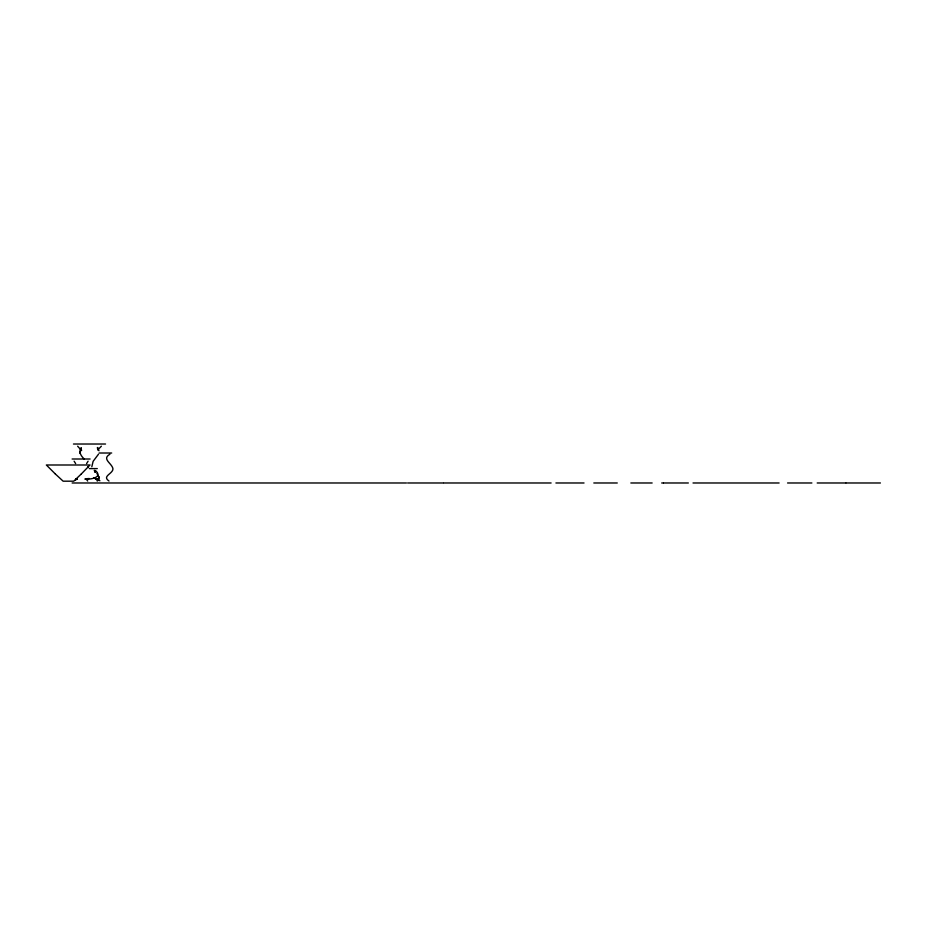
<?xml version="1.0" encoding="UTF-8"?>
<svg xmlns="http://www.w3.org/2000/svg" width="927" height="927" viewBox="0 0 927 927"><rect width="100%" height="100%" fill="white"/><g stroke="black" fill="none" stroke-linecap="round" stroke-linejoin="round"><path stroke-width="1.39" d="M81.101 448.344L81.564 450.603L77.636 446.2M85.713 479.039L85.11 479.039L85.979 478.726L87.694 481.055M97.775 449.908L97.428 447.498L99.004 450.765M76.535 479.039L77.034 479.05C75.968 478.425 77.184 478.877 75.365 480.302M97.231 474.172L96.941 473.419M81.112 448.216L80.788 448.935L81.159 448.147C78.03 451.924 81.449 456.443 84.311 459.085M89.259 478.517L85.226 479.05C90.556 479.641 103.291 477.451 95.446 470.487M86.57 463.581L88.088 461.206M98.494 454.207L93.117 461.345L91.819 466.768M97.995 449.676L101.367 446.2M97.011 480.846L96.987 479.572L93.812 477.706M81.298 473.987L89.989 464.995L46.35 464.995L55.342 473.987M81.263 474.01L73.731 481.183L63.14 481.183L55.365 474.01M109.931 454.207C101.263 459.097 112.26 463.384 112.967 468.911C112.816 473.917 101.692 476.107 108.992 481.032M85.678 478.853L88.227 478.575M85.666 478.853L86.396 478.726M73.465 444.021L105.539 444.021M99.143 453.013L111.68 453.013M72.121 459.004L90.093 459.004M89.259 468.598L97.289 468.598M72.132 482.979L406.443 482.979M407.637 482.979L443.036 482.979M443.685 482.979L551.101 482.979M555.91 482.979L584.022 482.979M593.813 482.979L617.266 482.979M630.847 482.979L652.144 482.979M661.704 482.979L663.28 482.979M663.593 482.979L688.344 482.979M693.025 482.979L779.109 482.979M787.568 482.979L811.878 482.979M817.197 482.979L845.795 482.979M846.108 482.979L880.407 482.979M75.829 478.726L77.057 479.039L75.829 478.726M87.671 467.011L88.32 467.324M87.741 466.837L88.343 467.173M99.884 480.777L97.578 478.61M97.926 475.145L99.282 477.961L97.683 480.858L97.926 479.143M94.264 470.383L95.203 472.411L94.635 470.464M74.125 461.206L75.643 463.581M99.119 476.93L99.27 477.625M81.078 448.378L81.066 449.132L81.078 448.378M95.782 478.795L94.357 478.065L96.443 479.178L95.759 478.795M98.25 448.83L97.787 448.112L98.239 448.9M80.046 452.967L79.896 452.063L80.046 452.967"/></g></svg>
